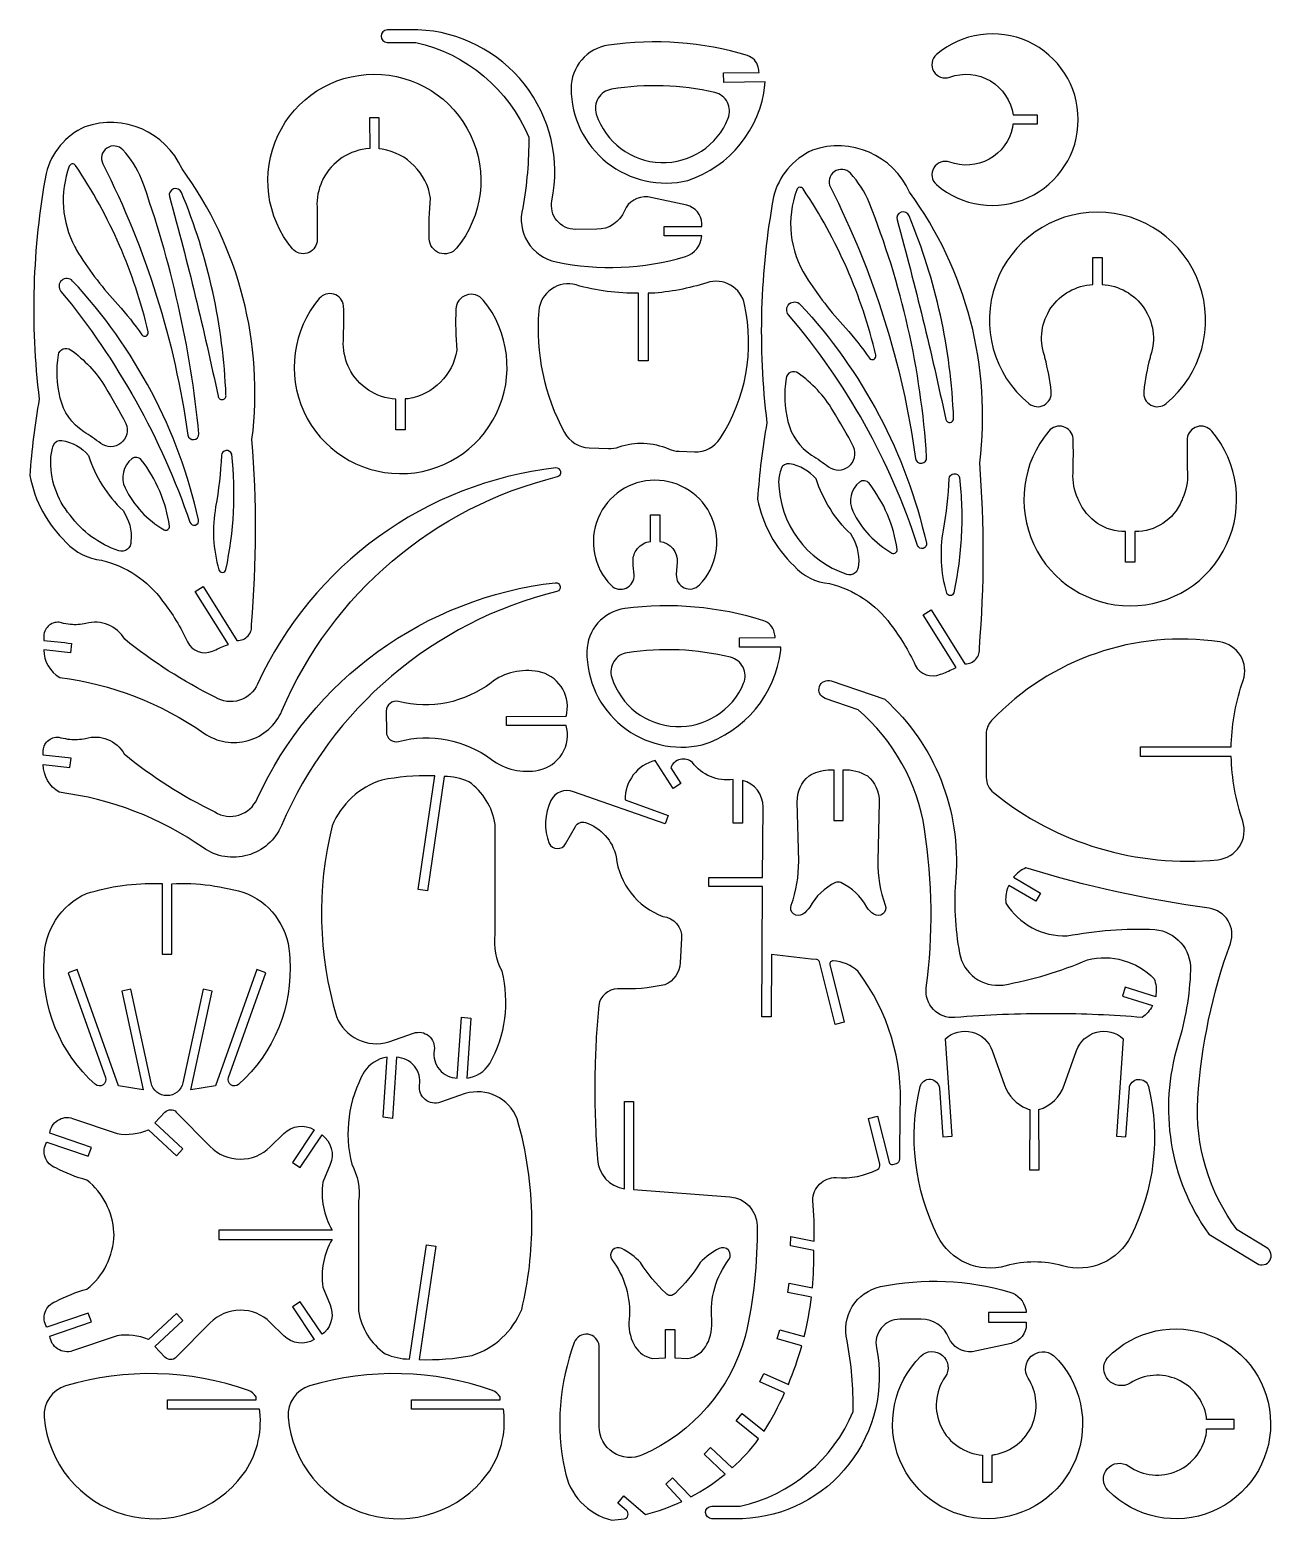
# Model space of a CAD drawing. Extents: x 0 to 401, y 0 to 482.
import ezdxf

# ---------------------------------------------------------------- set-up
doc = ezdxf.new("R2010")
doc.units = 0
doc.layers.add('CYAN', color=1, linetype='CONTINUOUS')

msp = doc.modelspace()

# ---------------------------------------------------------------- linework, layer by layer
at = {"layer": 'CYAN'}
for points in [[(170.13, 406.97, 0.12379), (211.94, 408.71, 0.314356), (217.22, 415.36), (205.09, 415.36), (205.09, 418.39), (217.3, 418.39), (217.26, 419.4, 0.341227), (212.37, 425.29), (199.78, 427.98, 0.331108), (192.25, 423.47, -0.303517), (183.32, 417.51), (176.37, 417.5, -0.224949), (170.4, 420.34, -0.224949), (168.8, 426.76, 0.219976), (159.93, 464.41, 0.219976), (125.49, 482.03), (115.59, 482.01, 0.412315), (113.56, 480, 0.412315), (115.56, 477.97), (124.76, 477.95, -0.244596), (161.31, 447.28, -0.047202), (159.35, 424.43, 0.205627), (160.99, 413.39, 0.205627), (170.13, 406.97)], [(237.68, 464.25), (237.69, 465.25), (224.36, 465.04), (224.31, 468.08), (235.82, 468.28, 0.014165), (235.48, 469.98, 0.267729), (232.04, 473.68, 0.110759), (187.07, 477.06, 0.372675), (174.99, 463.05, 0.229017), (186.65, 439.06, 0.229017), (212.69, 433.3, 0.293901), (237.68, 464.25)], [(293.11, 431.95, 0.293168), (322.77, 427.76, 0.293168), (338.95, 452.98, 0.293168), (322.77, 478.2, 0.293168), (293.11, 474.01, 0.361183), (292.22, 468.57, 0.361183), (297.4, 466.71, -0.225681), (310.56, 465.48, -0.225681), (317.9, 454.5), (325.66, 454.5), (325.66, 451.47), (317.77, 451.47), (317.73, 450.46, -0.217006), (310.12, 440.21, -0.217006), (297.4, 439.23, 0.36041), (292.24, 437.37, 0.36041), (293.11, 431.95)], [(84.95, 411.21, -0.290558), (80.19, 447.8, -0.290558), (111.26, 467.68, -0.290558), (142.48, 448.03, -0.290558), (137.99, 411.41, -0.314515), (132.5, 409.84, -0.314515), (129.13, 414.44, -0.031368), (129.55, 427.63, 0.323282), (113.93, 443.43), (112.92, 443.57), (112.91, 453.52), (109.87, 453.52), (109.88, 443.63, 0.266894), (94.77, 433.7, 0.008774), (94.45, 433.02, 0.118439), (92.85, 424.7, -0.013304), (92.86, 413.51, -0.298207), (89.66, 409.78, -0.298207), (84.95, 411.21)], [(221.45, 461.75, 0.09776), (188.05, 462.8, 0.218281), (183.75, 459.9, 0.218281), (183.14, 454.75, 0.316244), (204, 439.09, 0.316244), (225.79, 453.41, 0.21746), (225.53, 458.57, 0.21746), (221.45, 461.75)], [(23.2, 310.51, -0.178519), (42.94, 297.29, -0.058829), (50.94, 284.07, 0.395828), (59.1, 281.08, -0.006248), (63.24, 282.89), (64.19, 283.26), (53.51, 300.38), (56.09, 302), (66.98, 284.51, 0.222818), (70.54, 286.01, 0.222818), (71.66, 289.71, 0.040966), (71.83, 349.52, 0.191568), (49.21, 437.07, 0.390754), (17.82, 450.64, 0.231837), (5.26, 435.58, 0.075921), (3.03, 362.58, 0.027859), (0, 337.89, 0.155594), (11.78, 316.25, 0.187918), (23.2, 310.51)], [(51.07, 350.9, 0.385493), (53.07, 349.48, 0.385493), (54.68, 351.33, 0.061808), (36.14, 433.73, 0.094087), (30.1, 443.21, 0.371807), (24.91, 443.76, 0.374937), (23.63, 438.66, -0.083193), (51.07, 350.9)], [(286.27, 276.54, 0.39804), (294.42, 273.59, 0.022476), (298.58, 275.35), (299.51, 275.78), (288.82, 292.85), (291.4, 294.44), (302.32, 276.97, 0.222703), (305.88, 278.48, 0.222703), (307, 282.18, 0.040961), (307.1, 341.98, 0.19156), (284.41, 429.52, 0.391091), (253.01, 443.08, 0.231959), (240.45, 428, 0.075944), (238.3, 354.97, 0.027856), (235.29, 330.28, 0.155529), (247.07, 308.67, 0.188204), (258.52, 302.94, -0.178641), (278.28, 289.73, -0.058684), (286.27, 276.54)], [(14.56, 411.79, 0.018918), (15.77, 409.7, 0.044136), (28.45, 393.16, -0.035883), (36.2, 383.41, 0.362545), (37.63, 383, 0.362545), (38.29, 384.34, 0.090754), (14.79, 438.16, 0.280093), (13.68, 438.65, 0.280093), (12.74, 437.9, 0.213566), (14.56, 411.79)], [(286.35, 343.37, 0.407977), (288.36, 341.83, 0.407977), (289.95, 343.8, 0.079391), (271.33, 426.18, 0.093883), (265.29, 435.63, 0.3729), (260.11, 436.16, 0.3729), (258.85, 431.1, -0.083182), (286.35, 343.37)], [(60.86, 363.54, 0.414243), (62.3, 362.43, 0.414243), (63.42, 363.87, 0.088954), (49.04, 429.41, 0.396056), (46.48, 430.57, 0.396056), (45.16, 428.09, -0.015116), (60.86, 363.54)], [(271.43, 375.85, 0.362545), (272.87, 375.45, 0.362545), (273.53, 376.79, 0.090727), (250, 430.57, 0.28706), (248.88, 431.09, 0.28706), (247.93, 430.32, 0.233465), (250.99, 402.13, 0.044134), (263.7, 385.61, -0.035883), (271.43, 375.85)], [(296.13, 356.01, 0.3794), (297.55, 355.04, 0.3794), (298.68, 356.34, 0.088972), (284.25, 421.88, 0.397042), (281.68, 423.03, 0.397042), (280.38, 420.54, -0.007558), (288.74, 388.38, -0.007555), (296.13, 356.01)], [(322.99, 361.15, 0.305041), (327.91, 360.67, 0.305041), (330.21, 365.05, 0.03997), (328.19, 375.99, 0.034894), (328, 376.73, -0.234377), (330.15, 392.07, -0.234377), (343.67, 399.63), (343.67, 408.35), (346.69, 408.35), (346.69, 399.63, -0.234373), (360.21, 392.07, -0.234373), (362.36, 376.73, 0.034906), (362.17, 375.99, 0.039972), (360.15, 365.05, 0.305095), (362.45, 360.67, 0.305095), (367.38, 361.15, 0.316825), (378.08, 399.91, 0.316825), (345.18, 423.05, 0.316831), (312.28, 399.91, 0.316831), (322.99, 361.15)], [(51.74, 322.8, 0.400886), (53.52, 321.84, 0.400886), (54.55, 323.58, 0.133236), (13.82, 400.79, 0.40758), (10.3, 400.95, 0.40758), (10.06, 397.44, -0.090242), (51.74, 322.8)], [(190.5, 347.12, -0.187553), (206.48, 346.5, 0.093173), (209.89, 345.72), (214.88, 345.52, 0.265339), (223.22, 349.86, 0.199437), (231.1, 393.24, 0.212009), (226.56, 399.45, 0.212009), (218.91, 400.25, -0.062982), (200.88, 396.83), (199.87, 396.83), (199.87, 375.01), (196.84, 375.01), (196.84, 396.83, -0.07395), (176.63, 399.5, 0.224601), (168.61, 398.18, 0.224601), (164.55, 391.15, 0.145034), (172.84, 351.8, 0.26523), (180.83, 346.85), (187.05, 346.6, 0.094987), (190.5, 347.12)], [(103.26, 372.55), (102.95, 373.23, -0.11848), (101.38, 381.56, 0.01331), (101.45, 392.75, 0.298119), (98.28, 396.51, 0.298119), (93.57, 395.11, 0.290569), (88.6, 358.55, 0.290569), (119.57, 338.49, 0.290569), (150.9, 357.98, 0.290569), (146.6, 394.62, 0.314162), (141.13, 396.23, 0.314162), (137.73, 391.65, 0.031408), (138.07, 378.44, -0.323305), (122.36, 362.72), (121.35, 362.63), (121.35, 352.65), (118.32, 352.65), (118.32, 362.54, -0.266651), (103.26, 372.55)], [(287.03, 315.27, 0.098519), (245.3, 389.86, -0.408006), (245.54, 393.38, -0.408006), (249.07, 393.22, -0.132682), (289.85, 316.04, -0.400066), (288.81, 314.31, -0.400066), (287.03, 315.27)], [(17.46, 352.06, -0.19341), (9.83, 362.91, -0.09587), (9.25, 376.91, -0.25836), (10.76, 378.82, -0.25836), (13.17, 378.56, -0.102469), (24.38, 366.52, -0.014624), (31.07, 354.69, -0.338433), (29.47, 348.37, -0.338433), (22.95, 348.25, 0.015427), (17.46, 352.06)], [(252.73, 344.51, -0.015472), (258.24, 340.69, 0.338273), (264.76, 340.82, 0.338273), (266.35, 347.14, 0.014604), (259.65, 358.94, 0.102659), (248.41, 371, 0.261578), (245.99, 371.26, 0.261578), (244.51, 369.33, 0.095805), (245.1, 355.33, 0.192873), (252.73, 344.51)], [(355.77, 295.71, 0.291429), (386.94, 315.58, 0.291429), (382.1, 352.24, 0.298594), (377.39, 353.66, 0.298594), (374.2, 349.9, 0.013308), (374.27, 338.71, -0.118153), (372.69, 330.41, 0.006329), (372.38, 329.69, -0.303823), (357.28, 319.72), (357.28, 309.83), (354.25, 309.83), (354.25, 319.72, -0.303802), (339.16, 329.69, 0.006329), (338.84, 330.41, -0.118153), (337.27, 338.71, 0.013308), (337.33, 349.9, 0.298601), (334.15, 353.66, 0.298601), (329.43, 352.24, 0.291429), (324.6, 315.58, 0.291429), (355.77, 295.71)], [(13.02, 325.07, -0.189982), (6.8, 343.55, -0.076599), (7.66, 347.7, -0.358533), (10.34, 349.24, -0.175507), (18.97, 344.36, 0.125621), (30.13, 326.54, -0.173712), (32.71, 316.58, -0.249142), (31.53, 314.01, -0.249142), (28.74, 313.55, -0.155084), (13.02, 325.07)], [(30.81, 333.87, 0.151577), (43.4, 320.34, 0.29173), (44.63, 320.38, 0.29173), (45.12, 321.51, 0.132631), (36.04, 342.92, 0.41438), (32.98, 343.3, 0.352075), (30.81, 333.87)], [(63.39, 307.48, 0.080537), (65.3, 344.74, 0.364083), (63.45, 345.97, 0.364083), (61.92, 344.36, -0.0334), (60.08, 327.75, 0.114803), (61.13, 307.4, 0.346037), (62.29, 306.56, 0.346037), (63.39, 307.48)], [(9.68, 272.54, -0.12159), (56.28, 254.57, 0.225736), (70.61, 252.18, 0.225736), (81.51, 261.79, -0.235575), (170.58, 337.51, 0.393157), (171.64, 339.15, 0.393157), (170.08, 340.32), (170.08, 340.34, 0.262563), (73.65, 270.43, -0.218242), (67.77, 265.18, -0.218242), (59.95, 266.2, -0.056875), (30.68, 284.94, 0.346446), (18.15, 289.99, -0.073133), (13.12, 289.7), (12.36, 289.79, -0.041993), (9.53, 290.41, 0.215863), (5.93, 289.13, 0.215863), (4.51, 285.58), (4.52, 284.56, -0.006757), (13.52, 283.54), (13.17, 280.54), (4.5, 281.52, 0.265033), (9.68, 272.54)], [(242.09, 335.97, 0.317874), (264.05, 305.99, 0.246106), (266.83, 306.47, 0.246106), (268.02, 309.02, 0.173488), (265.42, 318.98, -0.125554), (254.25, 336.78, 0.175216), (245.63, 341.66, 0.362676), (242.94, 340.12, 0.076645), (242.09, 335.97)], [(295.4, 320.22, 0.033395), (297.21, 336.83, -0.370321), (298.74, 338.47, -0.370321), (300.6, 337.21, -0.040206), (301.15, 318.5, -0.040157), (298.71, 299.98, -0.344985), (297.62, 299.04, -0.344985), (296.46, 299.87, -0.114817), (295.4, 320.22)], [(187.9, 302.4, 0.315132), (192.8, 301.48, 0.315132), (195.34, 305.77, -0.000882), (195.04, 309.77, -0.162869), (196.02, 313.65, -0.027442), (196.46, 314.27, -0.195772), (200.65, 316.53), (200.62, 325.12), (203.65, 325.12), (203.67, 316.54, -0.403835), (209.3, 309.8), (209.02, 305.82, 0.316035), (211.59, 301.53, 0.316035), (216.5, 302.49, 0.301611), (220.54, 324.2, 0.301611), (202.1, 336.35, 0.301611), (183.73, 324.08, 0.301611), (187.9, 302.4)], [(266.1, 326.31, 0.151682), (278.71, 312.79, 0.276007), (279.91, 312.87, 0.276007), (280.41, 313.95, 0.132536), (271.33, 335.36, 0.414762), (268.27, 335.74, 0.351986), (266.1, 326.31)], [(9.5, 235.42, -0.26449), (4.35, 244.39), (12.99, 243.41), (13.35, 246.42), (4.33, 247.48), (4.33, 248.46, -0.215549), (5.75, 252.01, -0.215549), (9.35, 253.29, 0.042331), (12.21, 252.66), (12.94, 252.57, 0.073133), (17.97, 252.86, -0.347162), (30.53, 247.81, 0.056876), (59.8, 229.07, 0.218486), (67.62, 228.05, 0.218486), (73.49, 233.3, -0.262527), (169.9, 303.21), (169.91, 303.18, -0.39573), (171.48, 302.03, -0.39573), (170.43, 300.39, 0.235634), (81.34, 224.65, -0.22536), (70.45, 215.06, -0.22536), (56.12, 217.43, 0.121634), (9.5, 235.42)], [(242.78, 281.4), (242.79, 282.41), (229.49, 282.37), (229.49, 285.38), (241, 285.44, 0.014163), (240.68, 287.14, 0.268917), (237.26, 290.89, 0.110719), (192.36, 294.84, 0.373298), (180.1, 280.96, 0.228862), (191.46, 256.85, 0.228862), (217.41, 250.76, 0.293995), (242.78, 281.4)], [(311.55, 235.34, 0.197519), (384.07, 213.62, 0.228186), (391.1, 217.9, 0.228186), (392.13, 226.07, -0.07364), (388.42, 247.05), (359.1, 247.05), (359.1, 250.08), (388.42, 250.08, -0.007347), (388.44, 251.09, -0.074276), (392.28, 271.61, 0.223079), (391.41, 279.62, 0.223079), (384.7, 284.07, 0.244492), (310.95, 258.62, 0.192143), (309.21, 254.28), (309.22, 240.25, 0.226234), (311.55, 235.34)], [(209.93, 281.46, 0.048788), (193.16, 280.57, 0.218763), (188.82, 277.72, 0.218763), (188.15, 272.57, 0.315666), (208.81, 256.68, 0.315666), (230.79, 270.7, 0.220081), (230.59, 275.88, 0.220081), (226.52, 279.09, 0.048666), (209.93, 281.46)], [(119.24, 251.87, -0.228121), (149.24, 246.06, 0.213935), (164.51, 242.59, 0.208466), (172.1, 247.89, 0.208466), (173.39, 257.07), (154.07, 256.98), (154.07, 259.98), (173.39, 260.07, 0.030324), (173.63, 261.08, 0.409919), (164.37, 274.46, 0.213465), (149.13, 270.86, -0.228084), (119.16, 264.77, 0.231481), (116.45, 264.19, 0.231481), (115.25, 261.7), (115.27, 254.92, 0.232385), (116.51, 252.42, 0.232385), (119.24, 251.87)], [(299.04, 162.58, -0.226645), (292.14, 165.18, -0.226645), (289.83, 172.18, 0.070863), (289.28, 223.46, 0.178201), (267.77, 262.14), (257.15, 265.8, -0.414245), (255.28, 269.59, -0.414245), (259.07, 271.46), (276.44, 265.5, -0.23275), (299.35, 207.77, 0.064774), (300.58, 183.4, 0.398238), (314.65, 173.09, 0.060522), (341.93, 181.26, -0.264407), (363.51, 175.14, -0.11916), (364.09, 170.06), (364, 169.28), (354.16, 172.43), (353.23, 169.53), (362.96, 166.42, -0.118358), (359.65, 162.58, 0.019356), (331.05, 163.82), (330.04, 163.82, 0.02099), (299.04, 162.58)], [(198.11, 21.11, -0.253044), (188.59, 21.91, -0.253044), (184.05, 30.31), (184.06, 56.42, 0.349399), (180.47, 60.14, 0.349399), (176.04, 57.48, 0.142693), (172.95, 16.25, 0.298174), (188.18, 0, 0.015074), (192.15, 0.46, 0.2921), (193.37, 1.53, 0.2921), (192.91, 3.09), (190.1, 5.51), (192.07, 7.84), (199.1, 1.85, 0.047205), (210.85, 6.07), (205.59, 11.66), (207.79, 13.75), (213.68, 7.51, 0.050533), (224.79, 14.93), (218, 21.34), (220.07, 23.54), (227.1, 16.91, 0.047884), (235.64, 26.27), (228.36, 32.1), (230.26, 34.48), (237.41, 28.74, 0.033072), (244.04, 41.15), (236.07, 44.72), (237.36, 47.45), (245.25, 43.93, 0.031066), (249.57, 56.42), (241.63, 58.62), (242.47, 61.55), (250.35, 59.4, 0.030452), (252.7, 72.14), (245.07, 73.63), (245.48, 76.64), (253.01, 75.15, 0.028414), (253.44, 87.23), (245.93, 88.7), (246.03, 91.78), (253.59, 90.29, 0.032877), (253.13, 103.43, -0.20185), (255.36, 108.73, -0.20185), (260.72, 110.84, 0.141186), (274.04, 113.44, 0.351605), (274.81, 115.16), (271.11, 129.92), (274.06, 130.65), (277.78, 115.82, 0.413507), (279.02, 115.08), (280.18, 115.39, 0.336801), (281.29, 116.85), (281.39, 132.5, 0.177376), (267.79, 177.44, 0.176599), (259.71, 180.92, 0.235912), (258.88, 180.56, 0.235912), (258.67, 179.69), (263.32, 161.04), (260.39, 160.3), (255.34, 180.55, 0.314642), (254.45, 181.31, -0.009942), (239.84, 183), (239.71, 162.78), (236.68, 162.78), (236.93, 204.94), (219.52, 204.94), (219.52, 207.87), (236.93, 207.87), (237.08, 230.62, 0.344793), (230.39, 239.26), (230.39, 225.46), (227.35, 225.46), (227.35, 239.52, -0.270283), (214.2, 245.07, 0.249995), (210.24, 246.06, 0.249995), (207.21, 243.33), (210.52, 238.23), (208.04, 236.63), (202.18, 245.71, 0.34856), (192.45, 232.94), (206.38, 227.94), (205.42, 225.18), (175.74, 235.62, 0.366631), (168.44, 232.82, 0.205289), (167.92, 218.86, 0.27587), (170.53, 217.21, 0.27587), (173.22, 218.73), (176.42, 224.4, -0.357864), (179.61, 225.64, -0.269163), (189.54, 214.59, 0.282356), (204.68, 195.28, -0.408228), (210.7, 188.23), (210.29, 180.3, -0.285554), (205.34, 173.19, -0.06799), (190.02, 171.88, 0.355567), (183.93, 166.52, 0.017862), (182.73, 145.89), (182.72, 145.14, 0.002121), (182.68, 142.68), (182.67, 141.67, 0.021476), (183.54, 116.85, 0.362055), (192.25, 107.19), (192.25, 135.46), (195.18, 135.46), (195.18, 106.94), (226.34, 104.59, -0.387934), (235.11, 95.29, -0.062158), (231.27, 59.45, -0.225567), (198.11, 21.11)], [(249.87, 195.99, -0.329324), (246.93, 196.11, -0.329324), (246.18, 198.95, 0.090905), (248.58, 213.1), (248.12, 232.34, -0.230997), (251.93, 240.74, -0.057065), (254.87, 242.05), (255.63, 242.27, -0.059258), (258.94, 242.73), (259.95, 242.74), (259.95, 226.35), (262.98, 226.35), (262.98, 242.73, -0.145529), (270.8, 240.73, -0.230684), (274.61, 232.34), (274.16, 213.1, 0.090929), (276.58, 198.94, -0.334499), (275.83, 196.07, -0.334499), (272.87, 195.99, -0.096961), (270.57, 198.31, 0.162917), (262.22, 206.21, 0.219162), (260.53, 206.23, 0.163096), (252.17, 198.31, -0.097141), (249.87, 195.99)], [(124, 157.5, -0.265116), (128.96, 156.65, -0.265116), (130.75, 151.96, 0.215006), (132.45, 145.77, 0.215006), (138.21, 142.95), (139.55, 162.73), (142.55, 162.37), (141.26, 142.94, 0.216357), (148.7, 147.69, 0.192872), (152.66, 177.54, -0.152526), (150.46, 189.55), (150.46, 190.3), (150.46, 225.01, 0.203168), (141.9, 238.86, 0.097381), (133.99, 240.57), (128.55, 203.6), (125.54, 204.03), (130.93, 240.73), (129.91, 240.75, 0.051761), (113.77, 239.39, 0.220812), (97.74, 224.55, 0.13406), (99.16, 162.87, 0.390225), (116.06, 154.72), (124, 157.5)], [(396.78, 83.01, 0.414214), (400.9, 83.99, 0.414214), (399.91, 88.11), (390.3, 93.95, -0.178254), (377.64, 136.37, -0.070865), (388.16, 186.56, 0.226352), (387.41, 193.88, 0.226352), (381.26, 197.91, -0.041055), (322.06, 210.99, 0.118342), (317.99, 207.95), (326.81, 202.81), (325.3, 200.19), (316.51, 205.3), (316.04, 204.4, 0.114062), (315.59, 199.53, 0.263873), (335.33, 188.95, -0.060542), (363.74, 191.04, -0.398483), (375.26, 177.92, -0.064779), (371.2, 153.86, 0.232776), (381.13, 92.54), (396.78, 83.01)], [(21.23, 140.93, -0.23427), (4.66, 181.53, -0.296438), (18.28, 202.64, -0.085742), (41.83, 205.91), (42.84, 205.9), (42.84, 183.12), (45.88, 183.12), (45.87, 205.86, -0.089309), (70.41, 202.62, -0.296416), (84.02, 181.53, -0.234368), (67.47, 140.96, -0.343821), (65, 140.79, -0.343821), (64.23, 143.14), (76.28, 177.06), (73.43, 178.07), (60.05, 140.46), (52.09, 139.17), (58.97, 171.1), (56.01, 171.73), (49.47, 141.45, -0.353117), (44.34, 137.31, -0.353117), (39.2, 141.45), (32.68, 171.73), (29.72, 171.1), (36.6, 139.17), (28.64, 140.46), (15.27, 178.07), (12.41, 177.06), (24.47, 143.14, -0.3375), (23.69, 140.8, -0.3375), (21.23, 140.93)], [(293.5, 91.96, -0.176849), (287.85, 140.24, -0.367864), (291.18, 142.61, -0.367864), (294.06, 139.7), (295.17, 124.03), (298.18, 124.23), (296, 155.73, -0.250376), (304.62, 157.84, -0.250376), (311.17, 151.86), (315.11, 140.69, 0.215137), (322.32, 133.15, 0.013166), (323.33, 132.78), (323.25, 113.29), (326.28, 113.29), (326.23, 132.78, 0.237131), (334.42, 140.69), (338.39, 151.86, -0.249964), (344.93, 157.83, -0.249964), (353.53, 155.73), (351.36, 124.23), (354.39, 124.03), (355.48, 139.7, -0.364181), (358.36, 142.58, -0.364181), (361.69, 140.23, -0.176878), (356.03, 91.96, -0.359871), (333.91, 82.24, 0.139902), (315.64, 82.25, -0.360297), (293.5, 91.96)], [(106.31, 103.13, 0.00266), (106.31, 67.67, 0.203137), (114.88, 53.82, 0.097383), (122.79, 52.1), (128.22, 89.08), (131.23, 88.65), (125.85, 51.95, 0.055007), (143.01, 53.29, 0.22075), (159.02, 68.13, 0.058869), (162.32, 96.39), (162.32, 97.4, 0.067815), (157.59, 129.79, 0.390683), (140.71, 137.96), (132.8, 135.2, -0.265631), (127.83, 136.02, -0.265631), (126.01, 140.71, 0.214922), (124.32, 146.89, 0.214922), (118.57, 149.71), (117.23, 129.95), (114.22, 130.3), (115.54, 149.74, 0.216905), (108.08, 144.98, 0.192905), (104.1, 115.13, -0.152586), (106.31, 103.13)], [(6.5, 59.55), (19.89, 64.13), (18.91, 67.01), (5.5, 62.43, -0.229389), (4.92, 67.27, -0.229389), (8.37, 70.73, -0.055385), (18.48, 74.72, 0.219799), (27.25, 92.34), (27.21, 93.09, 0.21163), (18.48, 109.98, -0.055385), (8.37, 113.97, -0.229811), (4.93, 117.42, -0.229811), (5.51, 122.26), (18.91, 117.69), (19.89, 120.57), (6.48, 125.14, -0.229139), (8.99, 129.32, -0.229139), (13.83, 129.95), (28.21, 125.03, 0.14457), (38.37, 126.28), (47.39, 117.84), (49.46, 120.06), (40.44, 128.5), (43.7, 131.97, -0.204512), (45.51, 132.77, -0.204512), (47.34, 132.02), (58.29, 120.87, 0.415708), (77.72, 120.75), (82.12, 125.02, -0.347358), (91.98, 126.28), (84.88, 115.69), (87.4, 114.02), (94.51, 124.61, -0.34763), (97.08, 115.01), (94.78, 109.3, 0.169032), (97.72, 93.85), (61.14, 93.85), (61.14, 90.82), (97.7, 90.83, 0.168778), (94.78, 75.4), (97.07, 69.68, -0.312852), (95.28, 60.74), (94.47, 60.14), (87.4, 70.67), (84.88, 69.01), (91.98, 58.42, -0.346741), (82.12, 59.68), (77.72, 63.95, 0.415739), (58.29, 63.82), (47.34, 52.68, -0.204361), (45.51, 51.93, -0.204361), (43.7, 52.73), (40.44, 56.19), (49.46, 64.63), (47.39, 66.86), (38.36, 58.4, 0.144576), (28.21, 59.65), (13.82, 54.76, -0.229145), (9, 55.39, -0.229145), (6.5, 59.55)], [(200.49, 52.49, 0.020006), (201.24, 52.3), (205.49, 52.54), (205.48, 61.69), (208.51, 61.69), (208.51, 52.54), (212.76, 52.3, 0.236624), (218.93, 56.89, 0.1424), (220.45, 65.02, -0.188079), (226.03, 84.28, 0.348014), (225.84, 87.31, 0.348014), (222.84, 87.82, 0.095214), (216.75, 83.33, -0.061374), (208.62, 73.37, -0.227153), (207.1, 72.66, -0.227153), (205.6, 73.4, -0.061433), (197.44, 83.33, 0.095167), (191.35, 87.82, 0.349922), (188.34, 87.31, 0.349922), (188.17, 84.28, -0.188221), (193.75, 65.01, 0.142597), (195.27, 56.88, 0.204244), (200.49, 52.49)], [(220.48, 0.46, -0.412315), (218.46, 2.47, -0.412315), (220.45, 4.5), (229.65, 4.51, 0.244736), (266.22, 35.19, 0.047259), (264.25, 58.06, -0.205627), (265.89, 69.11, -0.205627), (275.02, 75.53, -0.123788), (316.83, 73.78, -0.277036), (321.98, 68.14, -0.00504), (322.17, 67.14), (309.98, 67.14), (309.98, 64.1), (322.17, 64.1), (322.16, 63.35, -0.352396), (317.26, 57.2), (304.67, 54.5, -0.330833), (297.14, 59, 0.303939), (288.22, 64.99), (281.27, 64.99, 0.225125), (275.29, 62.15, 0.225125), (273.71, 55.74, -0.219943), (264.84, 18.09, -0.219943), (230.41, 0.46), (220.48, 0.46)], [(348.63, 9.58, -0.390228), (348.32, 16.59, -0.390228), (355.27, 17.47, 0.261022), (370.98, 15.96, 0.261022), (380.46, 28.57), (380.47, 29.58), (389.35, 29.58), (389.35, 32.61), (380.47, 32.61), (380.41, 33.37, 0.25253), (371.02, 45.5, 0.25253), (355.73, 44.31, -0.35912), (348.67, 45.37, -0.35912), (348.37, 52.5, -0.304927), (381.88, 59.67, -0.304927), (401.16, 31.35, -0.304927), (382.21, 2.8, -0.304927), (348.63, 9.58)], [(311.09, 21.06, -0.014574), (312.1, 21.27, 0.250831), (324.03, 30.72, 0.250831), (322.77, 45.89, -0.361911), (323.79, 53, -0.361911), (330.96, 53.29, -0.305006), (338.15, 19.78, -0.305006), (309.82, 0.48, -0.305006), (281.27, 19.44, -0.305006), (288.07, 53.03, -0.389275), (295.06, 53.3, -0.389275), (295.93, 46.36, 0.269628), (294.64, 30.18, 0.269628), (308.06, 21.06), (308.06, 12.29), (311.09, 12.29), (311.09, 21.06)], [(4.67, 33.32, 0.312014), (30.47, 1.85, 0.312014), (69.03, 14.87, 0.185035), (74.36, 35.14), (74.23, 35.89), (44.51, 35.89), (44.51, 38.93), (73.15, 38.93), (73.15, 39.94, 0.145753), (70.75, 41.96, 0.158065), (11.57, 43.44, 0.353853), (4.67, 33.32)], [(83.56, 33.32, 0.31189), (109.36, 1.86, 0.31189), (147.91, 14.87, 0.185035), (153.24, 35.14), (153.14, 35.89), (123.4, 35.89), (123.4, 38.93), (152.04, 38.93), (152.04, 39.94, 0.145626), (149.63, 41.96, 0.158065), (90.46, 43.44, 0.353163), (83.56, 33.32)]]:
    msp.add_lwpolyline(points, format="xyb", close=True, dxfattribs=at)

doc.saveas('drawing.dxf')
